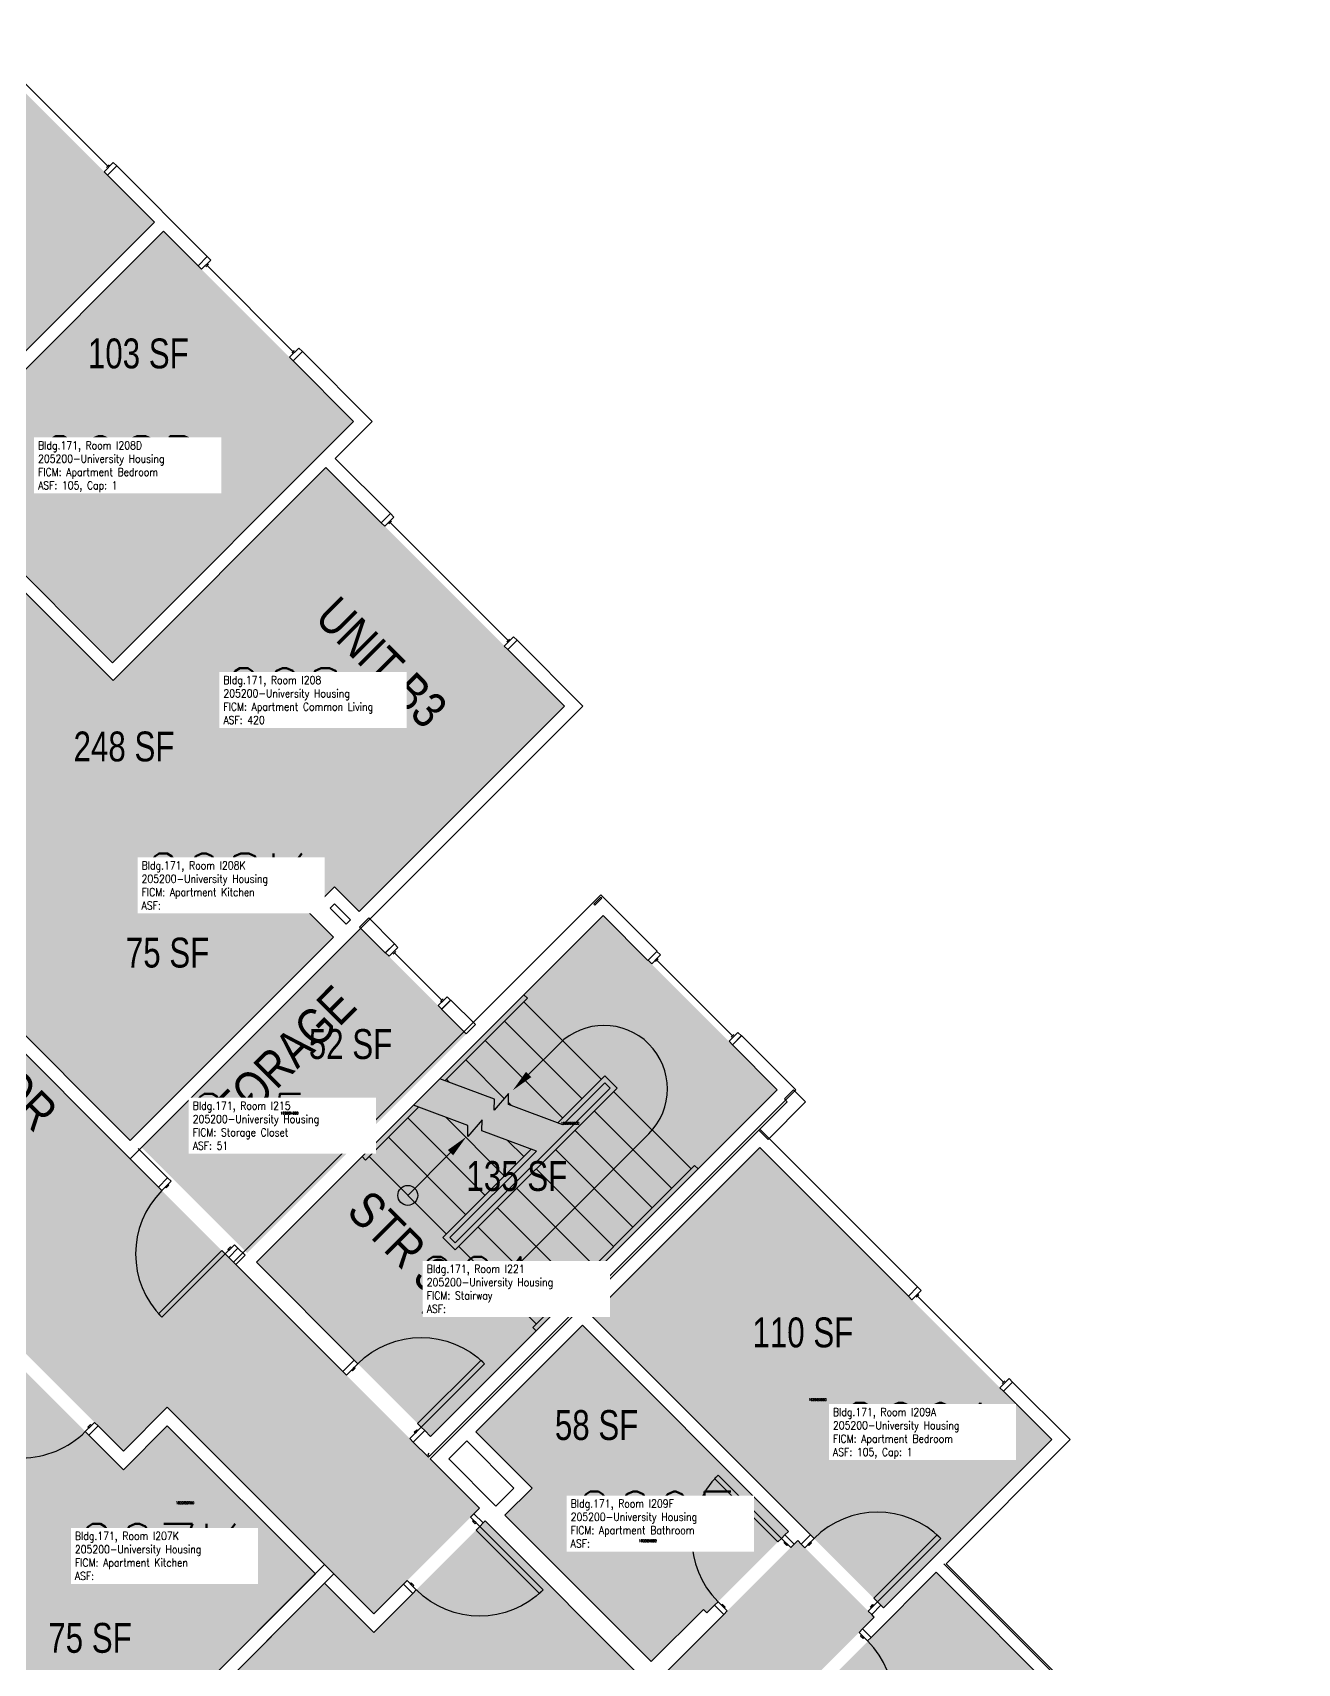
# Model space of a CAD drawing. Header units: inches. Extents: x 79 to 1966, y -19 to 1892.
# Drawn here: x 1457 to 1965, y 1141 to 1796 of the extents above; entities that cross this region are included whole.
import ezdxf
from ezdxf.enums import TextEntityAlignment as Align

# ---------------------------------------------------------------- set-up
doc = ezdxf.new("R2010")
doc.units = ezdxf.units.IN
doc.header["$LTSCALE"] = 48
doc.header["$MEASUREMENT"] = 0
for name, color, linetype in [('A-AREA-IDEN', 1, 'Continuous'), ('A-DOOR', 2, 'Continuous'), ('A-FLOR', 3, 'Continuous'), ('A-GLAZ', 1, 'Continuous'), ('A-IDEN-RNUM', 7, 'Continuous'), ('A-IDEN-SNUM', 4, 'Continuous'), ('A-IDEN-VNUM', 4, 'Continuous'), ('A-WALL', 5, 'Continuous'), ('AREA-TEXT', 3, 'Continuous'), ('Rooms-Category-Color', 7, 'Continuous'), ('Rooms-College-Color', 7, 'Continuous'), ('Rooms-Department-Color', 7, 'Continuous'), ('Rooms-Division-Color', 7, 'Continuous'), ('Rooms-Information', 7, 'Continuous')]:
    doc.layers.add(name, color=color, linetype=linetype)
doc.styles.add('AREA', font='arial.ttf', dxfattribs={"width": 0.75, "height": 12})
doc.styles.add('ROOMSNUMBER', font='txt.shx', dxfattribs={"height": 0.03})
doc.styles.add('ROOMVNUMBER', font='simplex.shx', dxfattribs={"width": 0.85})
doc.styles.get("Standard").update_dxf_attribs({"font": 'ARIALN.TTF'})

msp = doc.modelspace()

# ---------------------------------------------------------------- hatches: boundary and pattern name
at = {"layer": 'Rooms-Category-Color', "true_color": 0x728ef3}
for points in [[(1429.79, 1796.39), (1505.9, 1720.28), (1409.22, 1623.59), (1333.1, 1699.69), (1429.49, 1796.06)], [(1253.81, 1689.5), (1274.14, 1669.17), (1283.95, 1678.98), (1408.43, 1554.52), (1398.62, 1544.71), (1418.95, 1524.38), (1428.76, 1534.19), (1451.18, 1511.78), (1441.51, 1502.11), (1437.8, 1505.82), (1442.34, 1510.36), (1427.35, 1525.35), (1392.44, 1490.43), (1407.43, 1475.45), (1413.76, 1481.78), (1417.47, 1478.06), (1411.14, 1471.73), (1454.37, 1428.52), (1528.7, 1502.86), (1588.2, 1443.36), (1670.66, 1525.84), (1574.84, 1621.64), (1489.29, 1536.07), (1294.06, 1729.76), (1253.96, 1689.34)], [(1509.61, 1716.57), (1585.97, 1640.2), (1489.28, 1543.51), (1412.91, 1619.87), (1509.3, 1716.25)], [(1578.3, 1453.26), (1567.96, 1442.92), (1577.86, 1433.02), (1496.2, 1351.34), (1436.69, 1410.84), (1528.7, 1502.86)], [(1500.77, 1348.52), (1543.19, 1306.09), (1631.23, 1394.13), (1588.8, 1436.56)], [(1232.44, 1419.61), (1252.77, 1399.28), (1242.96, 1389.47), (1367.42, 1264.99), (1377.23, 1274.8), (1397.56, 1254.47), (1387.75, 1244.66), (1410.16, 1222.24), (1419.83, 1231.91), (1416.12, 1235.62), (1411.57, 1231.08), (1396.59, 1246.07), (1431.5, 1280.98), (1446.49, 1265.99), (1440.16, 1259.66), (1443.87, 1255.95), (1450.2, 1262.28), (1493.42, 1219.05), (1419.08, 1144.72), (1478.57, 1085.22), (1396.1, 1002.76), (1300.29, 1098.58), (1385.86, 1184.13), (1192.18, 1379.35), (1232.6, 1419.46)], [(1749.23, 1348.43), (1681.61, 1280.81), (1798.9, 1163.52), (1866.52, 1231.14)], [(1677.9, 1277.1), (1760.72, 1194.28), (1727.93, 1161.49), (1726.51, 1162.91), (1705.57, 1141.96), (1646.77, 1200.76), (1657.75, 1211.65), (1635.1, 1234.3)], [(1468.67, 1095.12), (1479.02, 1105.46), (1488.92, 1095.56), (1570.59, 1177.22), (1511.1, 1236.73), (1419.08, 1144.72)], [(1594.1, 1153.71), (1638.83, 1198.44), (1705.57, 1131.71), (1764.43, 1190.57), (1795.19, 1159.81), (1728.09, 1092.71), (1844.67, 976.13), (1758.95, 890.4), (1642.36, 1006.99), (1575.28, 939.9), (1544.52, 970.66), (1619.74, 1045.88), (1614.61, 1051), (1655.71, 1092.11)], [(1574.31, 1173.51), (1516.76, 1115.97), (1598.17, 1034.56), (1655.71, 1092.11)], [(1820.1, 1177.83), (1735.78, 1092.97), (1873.84, 954.38), (1958.69, 1039.24)]]:
    msp.add_hatch(color=171, dxfattribs=at).paths.add_polyline_path(points)
at = {"layer": 'Rooms-Category-Color', "true_color": 0xadadad}
for points in [[(1594.1, 1161.14), (1636.53, 1203.56), (1429.25, 1410.85), (1446.93, 1428.53), (1388.72, 1486.74), (1371.04, 1469.06), (1286.39, 1553.7), (1245.91, 1594.19), (1235.07, 1605.02), (1192.64, 1562.6), (1452.88, 1302.36), (1435.21, 1284.68), (1493.42, 1226.47), (1511.1, 1244.15)], [(1686.21, 1441.68), (1756.21, 1371.68), (1616.91, 1232.38), (1546.91, 1302.38)]]:
    msp.add_hatch(color=253, dxfattribs=at).paths.add_polyline_path(points)
at = {"layer": 'Rooms-College-Color', "true_color": 0xadadad}
for points in [[(1429.79, 1796.39), (1505.9, 1720.28), (1409.22, 1623.59), (1333.1, 1699.69), (1429.49, 1796.06)], [(1253.81, 1689.5), (1274.14, 1669.17), (1283.95, 1678.98), (1408.43, 1554.52), (1398.62, 1544.71), (1418.95, 1524.38), (1428.76, 1534.19), (1451.18, 1511.78), (1441.51, 1502.11), (1437.8, 1505.82), (1442.34, 1510.36), (1427.35, 1525.35), (1392.44, 1490.43), (1407.43, 1475.45), (1413.76, 1481.78), (1417.47, 1478.06), (1411.14, 1471.73), (1454.37, 1428.52), (1528.7, 1502.86), (1588.2, 1443.36), (1670.66, 1525.84), (1574.84, 1621.64), (1489.29, 1536.07), (1294.06, 1729.76), (1253.96, 1689.34)], [(1509.61, 1716.57), (1585.97, 1640.2), (1489.28, 1543.51), (1412.91, 1619.87), (1509.3, 1716.25)], [(1594.1, 1161.14), (1636.53, 1203.56), (1429.25, 1410.85), (1446.93, 1428.53), (1388.72, 1486.74), (1371.04, 1469.06), (1286.39, 1553.7), (1245.91, 1594.19), (1235.07, 1605.02), (1192.64, 1562.6), (1452.88, 1302.36), (1435.21, 1284.68), (1493.42, 1226.47), (1511.1, 1244.15)], [(1578.3, 1453.26), (1567.96, 1442.92), (1577.86, 1433.02), (1496.2, 1351.34), (1436.69, 1410.84), (1528.7, 1502.86)], [(1686.21, 1441.68), (1756.21, 1371.68), (1616.91, 1232.38), (1546.91, 1302.38)], [(1500.77, 1348.52), (1543.19, 1306.09), (1631.23, 1394.13), (1588.8, 1436.56)], [(1232.44, 1419.61), (1252.77, 1399.28), (1242.96, 1389.47), (1367.42, 1264.99), (1377.23, 1274.8), (1397.56, 1254.47), (1387.75, 1244.66), (1410.16, 1222.24), (1419.83, 1231.91), (1416.12, 1235.62), (1411.57, 1231.08), (1396.59, 1246.07), (1431.5, 1280.98), (1446.49, 1265.99), (1440.16, 1259.66), (1443.87, 1255.95), (1450.2, 1262.28), (1493.42, 1219.05), (1419.08, 1144.72), (1478.57, 1085.22), (1396.1, 1002.76), (1300.29, 1098.58), (1385.86, 1184.13), (1192.18, 1379.35), (1232.6, 1419.46)], [(1749.23, 1348.43), (1681.61, 1280.81), (1798.9, 1163.52), (1866.52, 1231.14)], [(1677.9, 1277.1), (1760.72, 1194.28), (1727.93, 1161.49), (1726.51, 1162.91), (1705.57, 1141.96), (1646.77, 1200.76), (1657.75, 1211.65), (1635.1, 1234.3)], [(1468.67, 1095.12), (1479.02, 1105.46), (1488.92, 1095.56), (1570.59, 1177.22), (1511.1, 1236.73), (1419.08, 1144.72)], [(1594.1, 1153.71), (1638.83, 1198.44), (1705.57, 1131.71), (1764.43, 1190.57), (1795.19, 1159.81), (1728.09, 1092.71), (1844.67, 976.13), (1758.95, 890.4), (1642.36, 1006.99), (1575.28, 939.9), (1544.52, 970.66), (1619.74, 1045.88), (1614.61, 1051), (1655.71, 1092.11)], [(1574.31, 1173.51), (1516.76, 1115.97), (1598.17, 1034.56), (1655.71, 1092.11)], [(1820.1, 1177.83), (1735.78, 1092.97), (1873.84, 954.38), (1958.69, 1039.24)]]:
    msp.add_hatch(color=253, dxfattribs=at).paths.add_polyline_path(points)
at = {"layer": 'Rooms-Department-Color', "true_color": 0x604aed}
for points in [[(1429.79, 1796.39), (1505.9, 1720.28), (1409.22, 1623.59), (1333.1, 1699.69), (1429.49, 1796.06)], [(1253.81, 1689.5), (1274.14, 1669.17), (1283.95, 1678.98), (1408.43, 1554.52), (1398.62, 1544.71), (1418.95, 1524.38), (1428.76, 1534.19), (1451.18, 1511.78), (1441.51, 1502.11), (1437.8, 1505.82), (1442.34, 1510.36), (1427.35, 1525.35), (1392.44, 1490.43), (1407.43, 1475.45), (1413.76, 1481.78), (1417.47, 1478.06), (1411.14, 1471.73), (1454.37, 1428.52), (1528.7, 1502.86), (1588.2, 1443.36), (1670.66, 1525.84), (1574.84, 1621.64), (1489.29, 1536.07), (1294.06, 1729.76), (1253.96, 1689.34)], [(1509.61, 1716.57), (1585.97, 1640.2), (1489.28, 1543.51), (1412.91, 1619.87), (1509.3, 1716.25)], [(1578.3, 1453.26), (1567.96, 1442.92), (1577.86, 1433.02), (1496.2, 1351.34), (1436.69, 1410.84), (1528.7, 1502.86)], [(1500.77, 1348.52), (1543.19, 1306.09), (1631.23, 1394.13), (1588.8, 1436.56)], [(1232.44, 1419.61), (1252.77, 1399.28), (1242.96, 1389.47), (1367.42, 1264.99), (1377.23, 1274.8), (1397.56, 1254.47), (1387.75, 1244.66), (1410.16, 1222.24), (1419.83, 1231.91), (1416.12, 1235.62), (1411.57, 1231.08), (1396.59, 1246.07), (1431.5, 1280.98), (1446.49, 1265.99), (1440.16, 1259.66), (1443.87, 1255.95), (1450.2, 1262.28), (1493.42, 1219.05), (1419.08, 1144.72), (1478.57, 1085.22), (1396.1, 1002.76), (1300.29, 1098.58), (1385.86, 1184.13), (1192.18, 1379.35), (1232.6, 1419.46)], [(1749.23, 1348.43), (1681.61, 1280.81), (1798.9, 1163.52), (1866.52, 1231.14)], [(1677.9, 1277.1), (1760.72, 1194.28), (1727.93, 1161.49), (1726.51, 1162.91), (1705.57, 1141.96), (1646.77, 1200.76), (1657.75, 1211.65), (1635.1, 1234.3)], [(1468.67, 1095.12), (1479.02, 1105.46), (1488.92, 1095.56), (1570.59, 1177.22), (1511.1, 1236.73), (1419.08, 1144.72)], [(1594.1, 1153.71), (1638.83, 1198.44), (1705.57, 1131.71), (1764.43, 1190.57), (1795.19, 1159.81), (1728.09, 1092.71), (1844.67, 976.13), (1758.95, 890.4), (1642.36, 1006.99), (1575.28, 939.9), (1544.52, 970.66), (1619.74, 1045.88), (1614.61, 1051), (1655.71, 1092.11)], [(1574.31, 1173.51), (1516.76, 1115.97), (1598.17, 1034.56), (1655.71, 1092.11)], [(1820.1, 1177.83), (1735.78, 1092.97), (1873.84, 954.38), (1958.69, 1039.24)]]:
    msp.add_hatch(color=173, dxfattribs=at).paths.add_polyline_path(points)
at = {"layer": 'Rooms-Department-Color', "true_color": 0xacacac}
for points in [[(1594.1, 1161.14), (1636.53, 1203.56), (1429.25, 1410.85), (1446.93, 1428.53), (1388.72, 1486.74), (1371.04, 1469.06), (1286.39, 1553.7), (1245.91, 1594.19), (1235.07, 1605.02), (1192.64, 1562.6), (1452.88, 1302.36), (1435.21, 1284.68), (1493.42, 1226.47), (1511.1, 1244.15)], [(1686.21, 1441.68), (1756.21, 1371.68), (1616.91, 1232.38), (1546.91, 1302.38)]]:
    msp.add_hatch(color=253, dxfattribs=at).paths.add_polyline_path(points)
at = {"layer": 'Rooms-Division-Color', "true_color": 0x604aed}
for points in [[(1429.79, 1796.39), (1505.9, 1720.28), (1409.22, 1623.59), (1333.1, 1699.69), (1429.49, 1796.06)], [(1253.81, 1689.5), (1274.14, 1669.17), (1283.95, 1678.98), (1408.43, 1554.52), (1398.62, 1544.71), (1418.95, 1524.38), (1428.76, 1534.19), (1451.18, 1511.78), (1441.51, 1502.11), (1437.8, 1505.82), (1442.34, 1510.36), (1427.35, 1525.35), (1392.44, 1490.43), (1407.43, 1475.45), (1413.76, 1481.78), (1417.47, 1478.06), (1411.14, 1471.73), (1454.37, 1428.52), (1528.7, 1502.86), (1588.2, 1443.36), (1670.66, 1525.84), (1574.84, 1621.64), (1489.29, 1536.07), (1294.06, 1729.76), (1253.96, 1689.34)], [(1509.61, 1716.57), (1585.97, 1640.2), (1489.28, 1543.51), (1412.91, 1619.87), (1509.3, 1716.25)], [(1578.3, 1453.26), (1567.96, 1442.92), (1577.86, 1433.02), (1496.2, 1351.34), (1436.69, 1410.84), (1528.7, 1502.86)], [(1500.77, 1348.52), (1543.19, 1306.09), (1631.23, 1394.13), (1588.8, 1436.56)], [(1232.44, 1419.61), (1252.77, 1399.28), (1242.96, 1389.47), (1367.42, 1264.99), (1377.23, 1274.8), (1397.56, 1254.47), (1387.75, 1244.66), (1410.16, 1222.24), (1419.83, 1231.91), (1416.12, 1235.62), (1411.57, 1231.08), (1396.59, 1246.07), (1431.5, 1280.98), (1446.49, 1265.99), (1440.16, 1259.66), (1443.87, 1255.95), (1450.2, 1262.28), (1493.42, 1219.05), (1419.08, 1144.72), (1478.57, 1085.22), (1396.1, 1002.76), (1300.29, 1098.58), (1385.86, 1184.13), (1192.18, 1379.35), (1232.6, 1419.46)], [(1749.23, 1348.43), (1681.61, 1280.81), (1798.9, 1163.52), (1866.52, 1231.14)], [(1677.9, 1277.1), (1760.72, 1194.28), (1727.93, 1161.49), (1726.51, 1162.91), (1705.57, 1141.96), (1646.77, 1200.76), (1657.75, 1211.65), (1635.1, 1234.3)], [(1468.67, 1095.12), (1479.02, 1105.46), (1488.92, 1095.56), (1570.59, 1177.22), (1511.1, 1236.73), (1419.08, 1144.72)], [(1594.1, 1153.71), (1638.83, 1198.44), (1705.57, 1131.71), (1764.43, 1190.57), (1795.19, 1159.81), (1728.09, 1092.71), (1844.67, 976.13), (1758.95, 890.4), (1642.36, 1006.99), (1575.28, 939.9), (1544.52, 970.66), (1619.74, 1045.88), (1614.61, 1051), (1655.71, 1092.11)], [(1574.31, 1173.51), (1516.76, 1115.97), (1598.17, 1034.56), (1655.71, 1092.11)], [(1820.1, 1177.83), (1735.78, 1092.97), (1873.84, 954.38), (1958.69, 1039.24)]]:
    msp.add_hatch(color=173, dxfattribs=at).paths.add_polyline_path(points)
at = {"layer": 'Rooms-Division-Color', "true_color": 0xadadad}
for points in [[(1594.1, 1161.14), (1636.53, 1203.56), (1429.25, 1410.85), (1446.93, 1428.53), (1388.72, 1486.74), (1371.04, 1469.06), (1286.39, 1553.7), (1245.91, 1594.19), (1235.07, 1605.02), (1192.64, 1562.6), (1452.88, 1302.36), (1435.21, 1284.68), (1493.42, 1226.47), (1511.1, 1244.15)], [(1686.21, 1441.68), (1756.21, 1371.68), (1616.91, 1232.38), (1546.91, 1302.38)]]:
    msp.add_hatch(color=253, dxfattribs=at).paths.add_polyline_path(points)

# ---------------------------------------------------------------- linework, layer by layer
at = {"layer": 'A-DOOR'}
for p, q in [((1511.2, 1336.32), (1507.48, 1332.61)), ((1507.48, 1332.61), (1508.9, 1331.2)), ((1508.9, 1331.2), (1512.61, 1334.91)), ((1510.31, 1332.61), (1511.37, 1333.67)), ((1510.67, 1332.26), (1510.31, 1332.61)), ((1511.73, 1333.32), (1510.67, 1332.26)), ((1512.61, 1334.91), (1511.2, 1336.32)), ((1511.37, 1333.67), (1511.73, 1333.32)), ((1532.94, 1307.15), (1507.48, 1281.7)), ((1508.9, 1280.28), (1534.35, 1305.74)), ((1534.35, 1305.74), (1532.94, 1307.15)), ((1534.35, 1305.74), (1538.07, 1309.45)), ((1535.77, 1304.33), (1534.35, 1305.74)), ((1536.48, 1308.57), (1535.41, 1307.51)), ((1535.41, 1307.51), (1535.77, 1307.15)), ((1535.77, 1307.15), (1536.83, 1308.21)), ((1539.48, 1308.04), (1535.77, 1304.33)), ((1536.83, 1308.21), (1536.48, 1308.57)), ((1538.07, 1309.45), (1539.48, 1308.04)), ((1507.48, 1281.7), (1508.9, 1280.28)), ((1581.64, 1258.45), (1586.24, 1263.05)), ((1583.06, 1257.04), (1581.64, 1258.45)), ((1587.65, 1261.63), (1583.06, 1257.04)), ((1586.24, 1260.22), (1585.18, 1259.16)), ((1585.18, 1259.16), (1585.53, 1258.81)), ((1585.53, 1258.81), (1586.59, 1259.87)), ((1586.24, 1263.05), (1587.65, 1261.63)), ((1586.59, 1259.87), (1586.24, 1260.22)), ((1611.69, 1237.59), (1637.15, 1263.05)), ((1638.56, 1261.63), (1613.11, 1236.18)), ((1637.15, 1263.05), (1638.56, 1261.63)), ((1613.11, 1236.18), (1608.51, 1231.58)), ((1609.93, 1230.17), (1614.52, 1234.76)), ((1610.28, 1234.06), (1611.34, 1235.12)), ((1610.63, 1233.7), (1610.28, 1234.06)), ((1611.69, 1234.76), (1610.63, 1233.7)), ((1611.34, 1235.12), (1611.69, 1234.76)), ((1613.11, 1236.18), (1611.69, 1237.59)), ((1614.52, 1234.76), (1613.11, 1236.18)), ((1608.51, 1231.58), (1609.93, 1230.17))]:
    msp.add_line(p, q, dxfattribs=at)
for points in [[(1481.83, 1238.06), (1483.24, 1236.64), (1479.53, 1232.93), (1478.12, 1234.34)], [(1480.59, 1236.82), (1480.24, 1237.17), (1479.18, 1236.11), (1479.53, 1235.76)], [(1757.89, 1191.45), (1756.47, 1190.04), (1731.02, 1215.5), (1732.43, 1216.91)], [(1632.91, 1199.94), (1634.32, 1201.35), (1638.03, 1197.64), (1636.62, 1196.23)], [(1634.14, 1198.7), (1633.79, 1198.35), (1634.85, 1197.29), (1635.21, 1197.64)], [(1636.62, 1196.23), (1635.21, 1194.81), (1660.66, 1169.36), (1662.08, 1170.77)], [(1761.6, 1187.74), (1763.01, 1189.16), (1759.3, 1192.87), (1757.89, 1191.45)], [(1767.28, 1187.72), (1765.86, 1189.14), (1769.58, 1192.85), (1770.99, 1191.43)], [(1796.45, 1165.98), (1795.03, 1167.39), (1820.49, 1192.85), (1821.9, 1191.43)], [(1760.36, 1188.98), (1760.01, 1188.63), (1758.95, 1189.69), (1759.3, 1190.04)], [(1768.51, 1188.96), (1768.87, 1188.61), (1769.93, 1189.67), (1769.58, 1190.02)], [(1607.45, 1174.48), (1606.04, 1173.07), (1609.75, 1169.36), (1611.16, 1170.77)], [(1608.69, 1173.25), (1609.04, 1173.6), (1610.1, 1172.54), (1609.75, 1172.18)], [(1736.14, 1162.29), (1734.73, 1160.87), (1731.02, 1164.58), (1732.43, 1166)], [(1734.91, 1163.52), (1735.26, 1163.88), (1734.2, 1164.94), (1733.85, 1164.58)], [(1792.73, 1162.27), (1794.15, 1160.85), (1797.86, 1164.56), (1796.45, 1165.98)], [(1793.97, 1163.5), (1793.62, 1163.86), (1794.68, 1164.92), (1795.03, 1164.56)], [(1789.07, 1153.7), (1790.49, 1155.11), (1793.93, 1151.66), (1792.52, 1150.25)], [(1790.05, 1152.72), (1789.69, 1152.37), (1790.75, 1151.31), (1791.11, 1151.66)]]:
    msp.add_lwpolyline(points, close=True, dxfattribs=at)
for centre, start, end in [((1534.35, 1305.74), 135, 225), ((1452.66, 1259.8), 270, 315), ((1757.89, 1191.45), 135, 225), ((1796.45, 1165.98), 45, 135), ((1767.06, 1124.79), 315, 45)]:
    msp.add_arc(centre, 36, start, end, dxfattribs=at)
at = {"layer": 'A-DOOR', "extrusion": (0, 0, -1)}
for centre, start, end in [((-1613.11, 1236.18), 45, 135), ((-1636.62, 1196.23), 225, 315)]:
    msp.add_arc(centre, 36, start, end, dxfattribs=at)
at = {"layer": 'A-FLOR'}
for p, q in [((1654.39, 1409.86), (1655.8, 1408.45)), ((1622.69, 1375.34), (1655.8, 1408.45)), ((1685.5, 1375.92), (1654.39, 1407.03)), ((1677.72, 1368.14), (1646.61, 1399.25)), ((1669.94, 1360.36), (1638.83, 1391.48)), ((1669.94, 1360.36), (1638.83, 1391.48)), ((1646.51, 1368.23), (1631.05, 1383.7)), ((1642.53, 1367.92), (1620.63, 1376.11)), ((1624.55, 1374.64), (1623.27, 1375.92)), ((1667.98, 1358.4), (1686.91, 1377.33)), ((1691.86, 1372.38), (1686.91, 1377.33)), ((1626.81, 1310.16), (1689.03, 1372.38)), ((1626.81, 1307.33), (1691.86, 1372.38)), ((1648.19, 1370.19), (1642.48, 1363.53)), ((1648.14, 1365.8), (1648.19, 1370.19)), ((1670.04, 1357.63), (1686.91, 1374.51)), ((1689.03, 1372.38), (1686.91, 1374.51)), ((1690.45, 1370.97), (1721.56, 1339.86)), ((1590.75, 1343.39), (1612.08, 1364.73)), ((1631.92, 1357.31), (1610.03, 1365.5)), ((1642.48, 1363.53), (1642.53, 1367.92)), ((1670.04, 1357.63), (1648.14, 1365.8)), ((1649.4, 1365.35), (1648.15, 1366.6)), ((1682.67, 1363.19), (1713.78, 1332.08)), ((1638.83, 1329.25), (1607.72, 1360.36)), ((1646.61, 1337.03), (1622.98, 1360.66)), ((1637.58, 1359.58), (1631.87, 1352.93)), ((1631.87, 1352.93), (1631.92, 1357.31)), ((1637.53, 1355.19), (1637.58, 1359.58)), ((1631.05, 1321.47), (1599.94, 1352.59)), ((1659.43, 1347.02), (1637.53, 1355.19)), ((1643.78, 1293.19), (1704.59, 1354)), ((1654.39, 1344.81), (1647.85, 1351.35)), ((1674.89, 1355.41), (1706, 1324.3)), ((1590.75, 1343.39), (1589.33, 1344.81)), ((1623.27, 1313.69), (1592.16, 1344.81)), ((1657.37, 1347.79), (1621.86, 1312.28)), ((1659.43, 1347.02), (1624.69, 1312.28)), ((1667.11, 1347.64), (1698.23, 1316.52)), ((1657.92, 1276.22), (1722.97, 1341.27)), ((1659.34, 1339.86), (1690.45, 1308.74)), ((1722.97, 1341.27), (1724.39, 1339.86)), ((1651.56, 1332.08), (1682.67, 1300.97)), ((1643.78, 1324.3), (1674.89, 1293.19)), ((1626.81, 1307.33), (1621.86, 1312.28)), ((1626.81, 1310.16), (1624.69, 1312.28)), ((1636, 1316.52), (1667.11, 1285.41)), ((1628.22, 1308.74), (1659.34, 1277.63)), ((1657.92, 1276.22), (1659.34, 1274.8))]:
    msp.add_line(p, q, dxfattribs=at)
for points in [[(1656.3, 1377.84), (1668.53, 1390.06)], [(1624.91, 1346.44), (1607.72, 1329.25)]]:
    msp.add_lwpolyline(points, dxfattribs=at)
for centre in [(1607.72, 1329.25), (1643.78, 1293.19)]:
    msp.add_circle(centre, 4, dxfattribs=at)
msp.add_arc((1686.56, 1372.03), 25.5, 315, 135, dxfattribs=at)
for points in [[(1657.36, 1376.77), (1649.94, 1371.47), (1655.24, 1378.9)], [(1623.84, 1347.5), (1631.27, 1352.8), (1625.97, 1345.38)]]:
    msp.add_solid(points, dxfattribs=at)
at = {"layer": 'A-GLAZ'}
for p, q in [((1487.15, 1742.73), (1452.51, 1777.38)), ((1486.62, 1742.2), (1487.69, 1743.26)), ((1526.55, 1702.27), (1527.62, 1703.33)), ((1561.73, 1668.15), (1527.08, 1702.8)), ((1561.2, 1667.62), (1562.26, 1668.68)), ((1600.12, 1599.01), (1601.18, 1600.07)), ((1648.02, 1552.17), (1600.65, 1599.54)), ((1647.49, 1551.64), (1648.55, 1552.7)), ((1598.79, 1426.75), (1602.33, 1430.28)), ((1603.74, 1428.87), (1600.21, 1425.33)), ((1602.33, 1430.28), (1603.74, 1428.87)), ((1600.21, 1425.33), (1598.79, 1426.75)), ((1602.5, 1427.63), (1601.44, 1426.57)), ((1602.86, 1427.28), (1601.8, 1426.22)), ((1602.33, 1426.75), (1621.42, 1407.65)), ((1707.86, 1427.27), (1704.32, 1423.74)), ((1704.32, 1423.74), (1705.74, 1422.32)), ((1705.74, 1422.32), (1709.27, 1425.86)), ((1706.98, 1423.56), (1708.04, 1424.62)), ((1707.33, 1423.21), (1708.39, 1424.27)), ((1709.27, 1425.86), (1707.86, 1427.27)), ((1707.86, 1423.74), (1738.27, 1393.33)), ((1623.54, 1409.07), (1620, 1405.53)), ((1624.95, 1407.65), (1623.54, 1409.07)), ((1620, 1405.53), (1621.42, 1404.12)), ((1621.95, 1408.18), (1620.89, 1407.12)), ((1621.24, 1406.77), (1622.3, 1407.83)), ((1621.42, 1404.12), (1624.95, 1407.65)), ((1736.85, 1391.21), (1740.39, 1394.75)), ((1738.27, 1389.8), (1736.85, 1391.21)), ((1737.74, 1392.8), (1738.8, 1393.86)), ((1739.15, 1393.51), (1738.09, 1392.45)), ((1741.8, 1393.33), (1738.27, 1389.8)), ((1740.39, 1394.75), (1741.8, 1393.33)), ((1813.07, 1289.36), (1812.01, 1288.3)), ((1812.54, 1288.83), (1847.19, 1254.18)), ((1847.72, 1254.71), (1846.65, 1253.65))]:
    msp.add_line(p, q, dxfattribs=at)
for points in [[(1489.36, 1744.23), (1490.78, 1742.82), (1487.07, 1739.11), (1485.65, 1740.52)], [(1528.59, 1705.01), (1527.17, 1706.43), (1523.46, 1702.71), (1524.88, 1701.3)], [(1563.94, 1669.66), (1565.36, 1668.24), (1561.64, 1664.53), (1560.23, 1665.94)], [(1602.15, 1601.75), (1600.73, 1603.17), (1597.02, 1599.45), (1598.44, 1598.04)], [(1650.23, 1553.67), (1651.65, 1552.25), (1647.93, 1548.54), (1646.52, 1549.96)], [(1810.33, 1287.33), (1808.91, 1288.74), (1812.63, 1292.46), (1814.04, 1291.04)], [(1845.68, 1251.97), (1847.1, 1250.56), (1850.81, 1254.27), (1849.39, 1255.69)]]:
    msp.add_lwpolyline(points, close=True, dxfattribs=at)
at = {"layer": 'A-WALL'}
for p, q in [((1490.78, 1742.82), (1487.07, 1739.11)), ((1527.17, 1706.43), (1490.78, 1742.82)), ((1487.07, 1739.11), (1505.89, 1720.28)), ((1505.89, 1720.28), (1408.93, 1623.32)), ((1412.64, 1619.61), (1509.61, 1716.57)), ((1509.61, 1716.57), (1523.46, 1702.71)), ((1523.46, 1702.71), (1527.17, 1706.43)), ((1565.36, 1668.24), (1561.64, 1664.53)), ((1561.64, 1664.53), (1585.97, 1640.2)), ((1593.4, 1640.2), (1565.36, 1668.24)), ((1585.97, 1640.2), (1489.01, 1543.24)), ((1578.55, 1625.35), (1593.4, 1640.2)), ((1600.73, 1603.17), (1578.55, 1625.35)), ((1489.28, 1536.08), (1574.84, 1621.64)), ((1574.84, 1621.64), (1597.02, 1599.45)), ((1597.02, 1599.45), (1600.73, 1603.17)), ((1438.19, 1587.17), (1489.28, 1536.08)), ((1489.01, 1543.24), (1441.63, 1590.62)), ((1651.65, 1552.25), (1647.93, 1548.54)), ((1647.93, 1548.54), (1670.65, 1525.83)), ((1678.07, 1525.83), (1651.65, 1552.25)), ((1496.17, 1343.92), (1678.07, 1525.83)), ((1670.65, 1525.83), (1588.18, 1443.36)), ((1685.32, 1449.99), (1537.71, 1302.38)), ((1578.28, 1453.26), (1567.94, 1442.92)), ((1588.18, 1443.36), (1578.28, 1453.26)), ((1682.49, 1446.28), (1685.32, 1449.11)), ((1685.76, 1448.66), (1682.93, 1445.84)), ((1707.95, 1427.36), (1685.32, 1449.99)), ((1685.32, 1449.11), (1685.76, 1448.66)), ((1546.91, 1302.38), (1686.21, 1441.68)), ((1567.94, 1442.92), (1577.84, 1433.02)), ((1576.52, 1444.6), (1578.28, 1446.37)), ((1582.97, 1438.15), (1576.52, 1444.6)), ((1578.28, 1446.37), (1584.74, 1439.91)), ((1682.93, 1445.84), (1682.49, 1446.28)), ((1686.21, 1441.68), (1704.24, 1423.65)), ((1584.74, 1439.91), (1582.97, 1438.15)), ((1592.07, 1440.71), (1588.36, 1437)), ((1588.36, 1437), (1598.7, 1426.66)), ((1602.42, 1430.37), (1592.07, 1440.71)), ((1577.84, 1433.02), (1496.17, 1351.35)), ((1598.7, 1426.66), (1602.42, 1430.37)), ((1704.24, 1423.65), (1707.95, 1427.36)), ((1429.25, 1410.85), (1496.17, 1343.92)), ((1496.17, 1351.35), (1436.67, 1410.85)), ((1625.04, 1407.74), (1621.33, 1404.03)), ((1621.33, 1404.03), (1631.23, 1394.13)), ((1634.94, 1397.84), (1625.04, 1407.74)), ((1631.23, 1394.13), (1634.94, 1397.84)), ((1741.89, 1393.42), (1738.18, 1389.71)), ((1738.18, 1389.71), (1756.21, 1371.68)), ((1763.63, 1371.68), (1741.89, 1393.42)), ((1616.02, 1224.07), (1763.63, 1371.68)), ((1756.21, 1371.68), (1616.91, 1232.38)), ((1762.76, 1371.69), (1759.05, 1367.98)), ((1767.62, 1366.83), (1762.76, 1371.69)), ((1760.2, 1366.83), (1748.78, 1355.41)), ((1752.5, 1351.7), (1767.62, 1366.83)), ((1759.05, 1367.98), (1760.2, 1366.83)), ((1616.73, 1223.36), (1749.23, 1355.86)), ((1748.78, 1355.41), (1752.5, 1351.7)), ((1749.23, 1355.86), (1812.63, 1292.46)), ((1495.73, 1344.37), (1507.48, 1332.61)), ((1511.2, 1336.32), (1499.44, 1348.08)), ((1749.23, 1348.43), (1681.61, 1280.81)), ((1808.91, 1288.74), (1749.23, 1348.43)), ((1507.48, 1332.61), (1511.2, 1336.32)), ((1539.48, 1308.04), (1535.77, 1304.33)), ((1535.77, 1304.33), (1538.6, 1301.5)), ((1538.6, 1301.5), (1542.31, 1305.21)), ((1542.31, 1305.21), (1539.48, 1308.04)), ((1537.71, 1302.38), (1581.64, 1258.45)), ((1586.24, 1263.05), (1546.91, 1302.38)), ((1812.63, 1292.46), (1808.91, 1288.74)), ((1681.61, 1280.81), (1769.58, 1192.85)), ((1677.9, 1277.1), (1635.1, 1234.3)), ((1760.72, 1194.28), (1677.9, 1277.1)), ((1581.64, 1258.45), (1586.24, 1263.05)), ((1847.1, 1250.56), (1850.81, 1254.27)), ((1850.81, 1254.27), (1873.94, 1231.14)), ((1866.52, 1231.14), (1847.1, 1250.56)), ((1493.42, 1226.47), (1511.09, 1244.15)), ((1511.09, 1244.15), (1578.02, 1177.22)), ((1479.53, 1232.93), (1483.24, 1236.64)), ((1493.42, 1219.04), (1479.53, 1232.93)), ((1483.24, 1236.64), (1493.42, 1226.47)), ((1511.09, 1236.72), (1493.42, 1219.04)), ((1570.59, 1177.22), (1511.09, 1236.72)), ((1614.52, 1234.76), (1609.93, 1230.17)), ((1616.91, 1232.38), (1614.52, 1234.76)), ((1635.1, 1234.3), (1657.73, 1211.68)), ((1609.93, 1230.17), (1616.02, 1224.07)), ((1616.2, 1225.66), (1615.76, 1225.22)), ((1615.76, 1225.22), (1616.47, 1224.51)), ((1631.39, 1230.59), (1624.16, 1223.36)), ((1650.3, 1211.68), (1631.39, 1230.59)), ((1819.94, 1184.56), (1866.52, 1231.14)), ((1873.94, 1231.14), (1824.08, 1181.28)), ((1616.47, 1224.51), (1616.91, 1224.95)), ((1636.53, 1203.56), (1616.73, 1223.36)), ((1624.16, 1223.36), (1643.07, 1204.45)), ((1643.07, 1204.45), (1650.3, 1211.68)), ((1657.73, 1211.68), (1646.79, 1200.74)), ((1634.32, 1201.35), (1636.53, 1203.56)), ((1638.03, 1197.64), (1634.32, 1201.35)), ((1646.79, 1200.74), (1705.57, 1141.96)), ((1638.83, 1198.44), (1638.03, 1197.64)), ((1705.57, 1131.71), (1638.83, 1198.44)), ((1759.3, 1192.87), (1760.72, 1194.28)), ((1763.01, 1189.16), (1759.3, 1192.87)), ((1769.58, 1192.85), (1765.86, 1189.14)), ((1764.43, 1190.57), (1763.01, 1189.16)), ((1765.86, 1189.14), (1764.43, 1190.57)), ((1379.23, 985.86), (1574.31, 1180.94)), ((1574.31, 1180.94), (1594.1, 1161.14)), ((1798.9, 1163.52), (1819.94, 1184.56)), ((1965.23, 1039.24), (1823.19, 1181.28)), ((1824.08, 1181.28), (1885.77, 1119.58)), ((1578.02, 1177.22), (1396.11, 995.32)), ((1488.92, 1095.55), (1570.59, 1177.22)), ((1574.31, 1173.51), (1516.76, 1115.97)), ((1594.1, 1153.71), (1574.31, 1173.51)), ((1594.1, 1161.14), (1606.04, 1173.07)), ((1606.04, 1173.07), (1609.75, 1169.36)), ((1820.1, 1177.83), (1793.93, 1151.66)), ((1882.06, 1115.87), (1820.1, 1177.83)), ((1609.75, 1169.36), (1594.1, 1153.71)), ((1705.57, 1141.96), (1726.51, 1162.91)), ((1726.51, 1162.91), (1727.93, 1161.49)), ((1727.93, 1161.49), (1731.02, 1164.58)), ((1734.73, 1160.87), (1729.96, 1156.1)), ((1731.02, 1164.58), (1734.73, 1160.87)), ((1790.49, 1155.11), (1795.19, 1159.81)), ((1794.15, 1160.85), (1797.86, 1164.56)), ((1795.19, 1159.81), (1794.15, 1160.85)), ((1797.86, 1164.56), (1798.9, 1163.52)), ((1729.96, 1156.1), (1705.57, 1131.71)), ((1793.93, 1151.66), (1790.49, 1155.11))]:
    msp.add_line(p, q, dxfattribs=at)

# ---------------------------------------------------------------- texts
at = {"layer": 'A-AREA-IDEN'}
for s, rotation, p in [('UNIT B3', 315, (1592.15, 1538.35)), ('CORRIDOR', 315, (1426.16, 1385.76)), ('STORAGE', 45, (1559.38, 1375.92)), ('STR 3B', 315, (1602.99, 1301.79))]:
    msp.add_text(s, height=14.4, rotation=rotation, dxfattribs=at).set_placement(p, align=Align.CENTER)
at = {"layer": 'A-IDEN-RNUM', "style": 'ROOMSNUMBER', "width": 0.85}
for s, p in [('0208-D0', (1501.46, 1624.76)), ('0208-00', (1558.42, 1528.34)), ('0208-K0', (1526.54, 1462.57)), ('0215-00', (1560.22, 1362.28)), ('0221-00', (1672.95, 1358.22)), ('0209-A0', (1772.39, 1247.21)), ('0207-K0', (1518.21, 1205.73)), ('0209-F0', (1704.17, 1190.48))]:
    msp.add_text(s, height=1, dxfattribs=at).set_placement(p, align=Align.MIDDLE_CENTER)
at = {"layer": 'A-IDEN-SNUM', "style": 'ROOMSNUMBER', "width": 0.85}
for s, p in [('1710I208D0', (1501.46, 1624.76)), ('1710I20800', (1558.42, 1528.34)), ('1710I208K0', (1526.54, 1462.57)), ('1710I21500', (1560.22, 1362.28)), ('1710I22100', (1672.95, 1358.22)), ('1710I209A0', (1772.39, 1247.21)), ('1710I207K0', (1518.21, 1205.73)), ('1710I209F0', (1704.17, 1190.48))]:
    msp.add_text(s, height=1, dxfattribs=at).set_placement(p, align=Align.MIDDLE_CENTER)
at = {"layer": 'A-IDEN-VNUM', "style": 'ROOMVNUMBER', "width": 0.85}
for s, p in [('208D', (1492.83, 1623.07)), ('208', (1558.21, 1529.86)), ('208K', (1534.44, 1455.37)), ('215', (1544.06, 1358.85)), ('221', (1635.83, 1293.3)), ('209A', (1813.19, 1234.72)), ('209F', (1706.44, 1199.02)), ('207K', (1507.64, 1186))]:
    msp.add_text(s, height=22.5, dxfattribs=at).set_placement(p, align=Align.MIDDLE_CENTER)
at = {"layer": 'AREA-TEXT', "style": 'AREA', "width": 0.75}
for s, p in [('103 SF', (1499.44, 1667.5)), ('248 SF', (1493.69, 1509.6)), ('75 SF', (1511.2, 1426.79)), ('52 SF', (1584.72, 1390.05)), ('135 SF', (1651.56, 1337.03)), ('110 SF', (1766.51, 1274.2)), ('58 SF', (1683.61, 1236.99)), ('75 SF', (1480.03, 1151.49))]:
    msp.add_text(s, height=12, dxfattribs=at).set_placement(p, align=Align.MIDDLE_CENTER)

# ---------------------------------------------------------------- next in the draw order: texts
at = {"layer": 'Rooms-Information', "char_height": 3.2143, "width": 72, "attachment_point": 7, "style": 'ROOMVNUMBER', "bg_fill": 3, "box_fill_scale": 1.5, "bg_fill_color": 256, "bg_fill_true_color": 13158600, "bg_fill_transparency": 0}
for s, insert in [('Bldg.171, Room I208D^M^J205200-University Housing^M^JFICM: Apartment Bedroom^M^JASF: 105, Cap: 1', (1459.14, 1611.82)), ('Bldg.171, Room I208^M^J205200-University Housing^M^JFICM: Apartment Common Living^M^JASF: 420', (1533.62, 1518.61)), ('Bldg.171, Room I208K^M^J205200-University Housing^M^JFICM: Apartment Kitchen^M^JASF: ', (1500.74, 1444.12)), ('Bldg.171, Room I215^M^J205200-University Housing^M^JFICM: Storage Closet^M^JASF: 51', (1521.3, 1347.6)), ('Bldg.171, Room I221^M^J205200-University Housing^M^JFICM: Stairway^M^JASF: ', (1615.34, 1282.05)), ('Bldg.171, Room I209A^M^J205200-University Housing^M^JFICM: Apartment Bedroom^M^JASF: 105, Cap: 1', (1778.59, 1223.47)), ('Bldg.171, Room I209F^M^J205200-University Housing^M^JFICM: Apartment Bathroom^M^JASF: ', (1673.19, 1187.77)), ('Bldg.171, Room I207K^M^J205200-University Housing^M^JFICM: Apartment Kitchen^M^JASF: ', (1473.94, 1174.75))]:
    msp.add_mtext(s, dxfattribs=dict(at, insert=insert))

doc.saveas('drawing.dxf')
